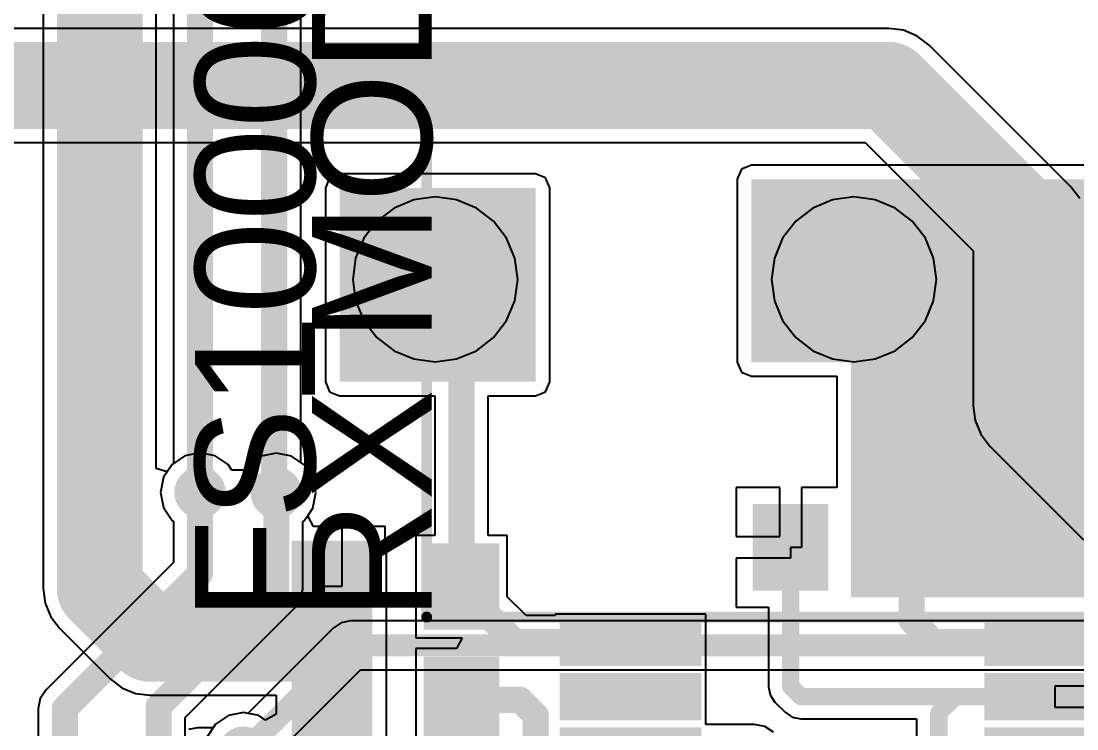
# Model space of a CAD drawing. Header units: millimetres. Extents: x 0 to 214, y 0 to 214.
# Drawn here: x 5.2799 to 5.7644, y 3.0557 to 3.3806 of the extents above; entities that cross this region are included whole.
import ezdxf

# ---------------------------------------------------------------- set-up
doc = ezdxf.new("R2010")
doc.units = ezdxf.units.MM
doc.header["$MEASUREMENT"] = 0
for name, color, linetype in [('BottomLayer', 5, 'Continuous'), ('BottomPaste', 16, 'Continuous'), ('BottomSolder', 6, 'Continuous'), ('MultiLayer', 9, 'Continuous'), ('PadHoleLayer', 156, 'Continuous'), ('TopLayer', 1, 'Continuous'), ('TopOverlay', 2, 'Continuous'), ('TopSolder', 216, 'Continuous'), ('ViaHoleLayer', 16, 'Continuous')]:
    doc.layers.add(name, color=color, linetype=linetype)
doc.styles.add('Arial', font='', dxfattribs={"height": 0.2})
doc.styles.get('Arial').set_extended_font_data('Arial')

# ---------------------------------------------------------------- blocks, each defined once
blk = doc.blocks.new('DW254W_11_04_85_17')
at = {"layer": 'BottomLayer'}
h = blk.add_hatch(color=5, dxfattribs=at)
edge = h.paths.add_edge_path()
edge.add_arc((0, 0), 0.03937, 0, 360)
h = blk.add_hatch(color=5, dxfattribs=at)
edge = h.paths.add_edge_path()
edge.add_arc((0.1, 0), 0.03937, 0, 360)
h = blk.add_hatch(color=5, dxfattribs=at)
edge = h.paths.add_edge_path()
edge.add_arc((0.2, 0), 0.03937, 0, 360)
h = blk.add_hatch(color=5, dxfattribs=at)
edge = h.paths.add_edge_path()
edge.add_arc((0.3, 0), 0.03937, 0, 360)
at = {"layer": 'BottomSolder'}
h = blk.add_hatch(color=6, dxfattribs=at)
edge = h.paths.add_edge_path()
edge.add_arc((0, 0), 0.04337, 0, 360)
h = blk.add_hatch(color=6, dxfattribs=at)
edge = h.paths.add_edge_path()
edge.add_arc((0.1, 0), 0.04337, 0, 360)
h = blk.add_hatch(color=6, dxfattribs=at)
edge = h.paths.add_edge_path()
edge.add_arc((0.2, 0), 0.04337, 0, 360)
h = blk.add_hatch(color=6, dxfattribs=at)
edge = h.paths.add_edge_path()
edge.add_arc((0.3, 0), 0.04337, 0, 360)
at = {"layer": 'MultiLayer'}
h = blk.add_hatch(color=9, dxfattribs=at)
edge = h.paths.add_edge_path()
edge.add_arc((0, 0), 0.03937, 0, 360)
h = blk.add_hatch(color=9, dxfattribs=at)
edge = h.paths.add_edge_path()
edge.add_arc((0.1, 0), 0.03937, 0, 360)
h = blk.add_hatch(color=9, dxfattribs=at)
edge = h.paths.add_edge_path()
edge.add_arc((0.2, 0), 0.03937, 0, 360)
h = blk.add_hatch(color=9, dxfattribs=at)
edge = h.paths.add_edge_path()
edge.add_arc((0.3, 0), 0.03937, 0, 360)
at = {"layer": 'PadHoleLayer'}
h = blk.add_hatch(color=156, dxfattribs=at)
edge = h.paths.add_edge_path()
edge.add_arc((0, 0), 0.02008, 0, 360)
h = blk.add_hatch(color=156, dxfattribs=at)
edge = h.paths.add_edge_path()
edge.add_arc((0.1, 0), 0.02008, 0, 360)
h = blk.add_hatch(color=156, dxfattribs=at)
edge = h.paths.add_edge_path()
edge.add_arc((0.2, 0), 0.02008, 0, 360)
h = blk.add_hatch(color=156, dxfattribs=at)
edge = h.paths.add_edge_path()
edge.add_arc((0.3, 0), 0.02008, 0, 360)
at = {"layer": 'TopLayer'}
h = blk.add_hatch(color=1, dxfattribs=at)
edge = h.paths.add_edge_path()
edge.add_arc((0, 0), 0.03937, 0, 360)
h = blk.add_hatch(color=1, dxfattribs=at)
edge = h.paths.add_edge_path()
edge.add_arc((0.1, 0), 0.03937, 0, 360)
h = blk.add_hatch(color=1, dxfattribs=at)
edge = h.paths.add_edge_path()
edge.add_arc((0.2, 0), 0.03937, 0, 360)
h = blk.add_hatch(color=1, dxfattribs=at)
edge = h.paths.add_edge_path()
edge.add_arc((0.3, 0), 0.03937, 0, 360)
at = {"layer": 'TopSolder'}
h = blk.add_hatch(color=216, dxfattribs=at)
edge = h.paths.add_edge_path()
edge.add_arc((0, 0), 0.04337, 0, 360)
h = blk.add_hatch(color=216, dxfattribs=at)
edge = h.paths.add_edge_path()
edge.add_arc((0.1, 0), 0.04337, 0, 360)
h = blk.add_hatch(color=216, dxfattribs=at)
edge = h.paths.add_edge_path()
edge.add_arc((0.2, 0), 0.04337, 0, 360)
h = blk.add_hatch(color=216, dxfattribs=at)
edge = h.paths.add_edge_path()
edge.add_arc((0.3, 0), 0.04337, 0, 360)
at = {"layer": 'TopOverlay'}
for points, const_width in [([(-0.03629, 0.039, 1), (-0.04971, 0.039, 1)], 0.005), ([(-0.05096, 0.039, 1), (-0.04846, 0.039, 1)], 0.0025), ([(-0.03754, 0.039, 1), (-0.03504, 0.039, 1)], 0.0025), ([(-0.05825, 0.013, 1), (-0.05575, 0.013, 1)], 0.0025), ([(-0.05825, 0.013, 1), (-0.05575, 0.013, 1)], 0.0025), ([(-0.04925, 0.013, 1), (-0.04675, 0.013, 1)], 0.0025), ([(0.33875, 0.011, 1), (0.34125, 0.011, 1)], 0.0025), ([(0.35275, 0.011, 1), (0.35525, 0.011, 1)], 0.0025), ([(0.35275, 0.011, 1), (0.35525, 0.011, 1)], 0.0025), ([(-0.05825, -0.383, 1), (-0.05575, -0.383, 1)], 0.0025), ([(-0.05825, -0.383, 1), (-0.05575, -0.383, 1)], 0.0025), ([(0.35275, -0.383, 1), (0.35525, -0.383, 1)], 0.0025), ([(0.35275, -0.383, 1), (0.35525, -0.383, 1)], 0.0025)]:
    blk.add_lwpolyline(points, format="xyb", close=True, dxfattribs=dict(at, const_width=const_width))
at = {"layer": 'TopOverlay', "const_width": 0.005}
for points in [[(-0.057, -0.383), (-0.057, 0.013)], [(-0.048, 0.013), (-0.057, 0.013)], [(0.354, 0.011), (0.34, 0.011)], [(0.354, -0.383), (0.354, 0.011)], [(0.354, -0.383), (-0.057, -0.383)]]:
    blk.add_lwpolyline(points, dxfattribs=at)
blk = doc.blocks.new('16_QSOP_B_97')
at = {"layer": 'BottomLayer'}
for points in [[(-0.0689, 0.08061), (-0.12598, 0.08061), (-0.12598, 0.09439), (-0.0689, 0.09439)], [(0.12598, 0.08061), (0.0689, 0.08061), (0.0689, 0.09439), (0.12598, 0.09439)], [(-0.0689, 0.05561), (-0.12598, 0.05561), (-0.12598, 0.06939), (-0.0689, 0.06939)], [(0.12598, 0.05561), (0.0689, 0.05561), (0.0689, 0.06939), (0.12598, 0.06939)], [(-0.0689, 0.03061), (-0.12598, 0.03061), (-0.12598, 0.04439), (-0.0689, 0.04439)], [(0.12598, 0.03061), (0.0689, 0.03061), (0.0689, 0.04439), (0.12598, 0.04439)], [(-0.0689, 0.00561), (-0.12598, 0.00561), (-0.12598, 0.01939), (-0.0689, 0.01939)], [(0.12598, 0.00561), (0.0689, 0.00561), (0.0689, 0.01939), (0.12598, 0.01939)], [(-0.0689, -0.01939), (-0.12598, -0.01939), (-0.12598, -0.00561), (-0.0689, -0.00561)], [(0.12598, -0.01939), (0.0689, -0.01939), (0.0689, -0.00561), (0.12598, -0.00561)], [(-0.0689, -0.04439), (-0.12598, -0.04439), (-0.12598, -0.03061), (-0.0689, -0.03061)], [(0.12598, -0.04439), (0.0689, -0.04439), (0.0689, -0.03061), (0.12598, -0.03061)], [(-0.0689, -0.06939), (-0.12598, -0.06939), (-0.12598, -0.05561), (-0.0689, -0.05561)], [(0.12598, -0.06939), (0.0689, -0.06939), (0.0689, -0.05561), (0.12598, -0.05561)], [(-0.0689, -0.09439), (-0.12598, -0.09439), (-0.12598, -0.08061), (-0.0689, -0.08061)], [(0.12598, -0.09439), (0.0689, -0.09439), (0.0689, -0.08061), (0.12598, -0.08061)]]:
    blk.add_hatch(color=5, dxfattribs=at).paths.add_polyline_path(points)
at = {"layer": 'BottomPaste'}
for points in [[(-0.0689, 0.08061), (-0.12598, 0.08061), (-0.12598, 0.09439), (-0.0689, 0.09439)], [(0.12598, 0.08061), (0.0689, 0.08061), (0.0689, 0.09439), (0.12598, 0.09439)], [(-0.0689, 0.05561), (-0.12598, 0.05561), (-0.12598, 0.06939), (-0.0689, 0.06939)], [(0.12598, 0.05561), (0.0689, 0.05561), (0.0689, 0.06939), (0.12598, 0.06939)], [(-0.0689, 0.03061), (-0.12598, 0.03061), (-0.12598, 0.04439), (-0.0689, 0.04439)], [(0.12598, 0.03061), (0.0689, 0.03061), (0.0689, 0.04439), (0.12598, 0.04439)], [(-0.0689, 0.00561), (-0.12598, 0.00561), (-0.12598, 0.01939), (-0.0689, 0.01939)], [(0.12598, 0.00561), (0.0689, 0.00561), (0.0689, 0.01939), (0.12598, 0.01939)], [(-0.0689, -0.01939), (-0.12598, -0.01939), (-0.12598, -0.00561), (-0.0689, -0.00561)], [(0.12598, -0.01939), (0.0689, -0.01939), (0.0689, -0.00561), (0.12598, -0.00561)], [(-0.0689, -0.04439), (-0.12598, -0.04439), (-0.12598, -0.03061), (-0.0689, -0.03061)], [(0.12598, -0.04439), (0.0689, -0.04439), (0.0689, -0.03061), (0.12598, -0.03061)], [(-0.0689, -0.06939), (-0.12598, -0.06939), (-0.12598, -0.05561), (-0.0689, -0.05561)], [(0.12598, -0.06939), (0.0689, -0.06939), (0.0689, -0.05561), (0.12598, -0.05561)], [(-0.0689, -0.09439), (-0.12598, -0.09439), (-0.12598, -0.08061), (-0.0689, -0.08061)], [(0.12598, -0.09439), (0.0689, -0.09439), (0.0689, -0.08061), (0.12598, -0.08061)]]:
    blk.add_hatch(color=16, dxfattribs=at).paths.add_polyline_path(points)
at = {"layer": 'BottomSolder'}
for points in [[(-0.0649, 0.07661), (-0.12998, 0.07661), (-0.12998, 0.09839), (-0.0649, 0.09839)], [(0.12998, 0.07661), (0.0649, 0.07661), (0.0649, 0.09839), (0.12998, 0.09839)], [(-0.0649, 0.05161), (-0.12998, 0.05161), (-0.12998, 0.07339), (-0.0649, 0.07339)], [(0.12998, 0.05161), (0.0649, 0.05161), (0.0649, 0.07339), (0.12998, 0.07339)], [(-0.0649, 0.02661), (-0.12998, 0.02661), (-0.12998, 0.04839), (-0.0649, 0.04839)], [(0.12998, 0.02661), (0.0649, 0.02661), (0.0649, 0.04839), (0.12998, 0.04839)], [(-0.0649, 0.00161), (-0.12998, 0.00161), (-0.12998, 0.02339), (-0.0649, 0.02339)], [(0.12998, 0.00161), (0.0649, 0.00161), (0.0649, 0.02339), (0.12998, 0.02339)], [(-0.0649, -0.02339), (-0.12998, -0.02339), (-0.12998, -0.00161), (-0.0649, -0.00161)], [(0.12998, -0.02339), (0.0649, -0.02339), (0.0649, -0.00161), (0.12998, -0.00161)], [(-0.0649, -0.04839), (-0.12998, -0.04839), (-0.12998, -0.02661), (-0.0649, -0.02661)], [(0.12998, -0.04839), (0.0649, -0.04839), (0.0649, -0.02661), (0.12998, -0.02661)], [(-0.0649, -0.07339), (-0.12998, -0.07339), (-0.12998, -0.05161), (-0.0649, -0.05161)], [(0.12998, -0.07339), (0.0649, -0.07339), (0.0649, -0.05161), (0.12998, -0.05161)], [(-0.0649, -0.09839), (-0.12998, -0.09839), (-0.12998, -0.07661), (-0.0649, -0.07661)], [(0.12998, -0.09839), (0.0649, -0.09839), (0.0649, -0.07661), (0.12998, -0.07661)]]:
    blk.add_hatch(color=6, dxfattribs=at).paths.add_polyline_path(points)
blk = doc.blocks.new('HC_49S_2P_B_102')
at = {"layer": 'BottomLayer'}
h = blk.add_hatch(color=5, dxfattribs=at)
edge = h.paths.add_edge_path()
edge.add_arc((-0.09606, 0), 0.0315, 0, 360)
h = blk.add_hatch(color=5, dxfattribs=at)
edge = h.paths.add_edge_path()
edge.add_arc((0.09606, 0), 0.0315, 0, 360)
at = {"layer": 'BottomSolder'}
h = blk.add_hatch(color=6, dxfattribs=at)
edge = h.paths.add_edge_path()
edge.add_arc((-0.09606, 0), 0.0355, 0, 360)
h = blk.add_hatch(color=6, dxfattribs=at)
edge = h.paths.add_edge_path()
edge.add_arc((0.09606, 0), 0.0355, 0, 360)
at = {"layer": 'MultiLayer'}
h = blk.add_hatch(color=9, dxfattribs=at)
edge = h.paths.add_edge_path()
edge.add_arc((-0.09606, 0), 0.0315, 0, 360)
h = blk.add_hatch(color=9, dxfattribs=at)
edge = h.paths.add_edge_path()
edge.add_arc((0.09606, 0), 0.0315, 0, 360)
at = {"layer": 'PadHoleLayer'}
h = blk.add_hatch(color=156, dxfattribs=at)
edge = h.paths.add_edge_path()
edge.add_arc((-0.09606, 0), 0.01772, 0, 360)
h = blk.add_hatch(color=156, dxfattribs=at)
edge = h.paths.add_edge_path()
edge.add_arc((0.09606, 0), 0.01772, 0, 360)
at = {"layer": 'TopLayer'}
h = blk.add_hatch(color=1, dxfattribs=at)
edge = h.paths.add_edge_path()
edge.add_arc((-0.09606, 0), 0.0315, 0, 360)
h = blk.add_hatch(color=1, dxfattribs=at)
edge = h.paths.add_edge_path()
edge.add_arc((0.09606, 0), 0.0315, 0, 360)
at = {"layer": 'TopSolder'}
h = blk.add_hatch(color=216, dxfattribs=at)
edge = h.paths.add_edge_path()
edge.add_arc((-0.09606, 0), 0.0355, 0, 360)
h = blk.add_hatch(color=216, dxfattribs=at)
edge = h.paths.add_edge_path()
edge.add_arc((0.09606, 0), 0.0355, 0, 360)
blk = doc.blocks.new('C___0603_B_108')
at = {"layer": 'BottomLayer'}
for points in [[(-0.045, -0.0175), (-0.045, 0.0175), (-0.015, 0.0175), (-0.015, -0.0175)], [(0.015, -0.0175), (0.015, 0.0175), (0.045, 0.0175), (0.045, -0.0175)]]:
    blk.add_hatch(color=5, dxfattribs=at).paths.add_polyline_path(points)
at = {"layer": 'BottomPaste'}
for points in [[(-0.045, -0.0175), (-0.045, 0.0175), (-0.015, 0.0175), (-0.015, -0.0175)], [(0.015, -0.0175), (0.015, 0.0175), (0.045, 0.0175), (0.045, -0.0175)]]:
    blk.add_hatch(color=16, dxfattribs=at).paths.add_polyline_path(points)
at = {"layer": 'BottomSolder'}
for points in [[(-0.04736, -0.01986), (-0.04736, 0.01986), (-0.01264, 0.01986), (-0.01264, -0.01986)], [(0.01264, -0.01986), (0.01264, 0.01986), (0.04736, 0.01986), (0.04736, -0.01986)]]:
    blk.add_hatch(color=6, dxfattribs=at).paths.add_polyline_path(points)
blk = doc.blocks.new('C___0603_B_109')
at = {"layer": 'BottomLayer'}
for points in [[(-0.045, -0.0175), (-0.045, 0.0175), (-0.015, 0.0175), (-0.015, -0.0175)], [(0.015, -0.0175), (0.015, 0.0175), (0.045, 0.0175), (0.045, -0.0175)]]:
    blk.add_hatch(color=5, dxfattribs=at).paths.add_polyline_path(points)
at = {"layer": 'BottomPaste'}
for points in [[(-0.045, -0.0175), (-0.045, 0.0175), (-0.015, 0.0175), (-0.015, -0.0175)], [(0.015, -0.0175), (0.015, 0.0175), (0.045, 0.0175), (0.045, -0.0175)]]:
    blk.add_hatch(color=16, dxfattribs=at).paths.add_polyline_path(points)
at = {"layer": 'BottomSolder'}
for points in [[(-0.04736, -0.01986), (-0.04736, 0.01986), (-0.01264, 0.01986), (-0.01264, -0.01986)], [(0.01264, -0.01986), (0.01264, 0.01986), (0.04736, 0.01986), (0.04736, -0.01986)]]:
    blk.add_hatch(color=6, dxfattribs=at).paths.add_polyline_path(points)
blk = doc.blocks.new('C__0603_B_110')
at = {"layer": 'BottomLayer'}
for points in [[(-0.045, -0.0175), (-0.045, 0.0175), (-0.015, 0.0175), (-0.015, -0.0175)], [(0.015, -0.0175), (0.015, 0.0175), (0.045, 0.0175), (0.045, -0.0175)]]:
    blk.add_hatch(color=5, dxfattribs=at).paths.add_polyline_path(points)
at = {"layer": 'BottomPaste'}
for points in [[(-0.045, -0.0175), (-0.045, 0.0175), (-0.015, 0.0175), (-0.015, -0.0175)], [(0.015, -0.0175), (0.015, 0.0175), (0.045, 0.0175), (0.045, -0.0175)]]:
    blk.add_hatch(color=16, dxfattribs=at).paths.add_polyline_path(points)
at = {"layer": 'BottomSolder'}
for points in [[(-0.04736, -0.01986), (-0.04736, 0.01986), (-0.01264, 0.01986), (-0.01264, -0.01986)], [(0.01264, -0.01986), (0.01264, 0.01986), (0.04736, 0.01986), (0.04736, -0.01986)]]:
    blk.add_hatch(color=6, dxfattribs=at).paths.add_polyline_path(points)

msp = doc.modelspace()

# ---------------------------------------------------------------- hatches: boundary and pattern name
at = {"layer": 'BottomLayer'}
for points in [[(5.426, 3.215), (5.516, 3.215), (5.516, 3.304), (5.426, 3.304)], [(5.615, 3.224), (5.778, 3.224), (5.778, 3.308), (5.615, 3.308)], [(5.66068, 3.116), (5.778, 3.116), (5.778, 3.308), (5.66068, 3.308)], [(5.404, 2.996), (5.441, 2.996), (5.441, 3.142), (5.404, 3.142)]]:
    msp.add_hatch(color=5, dxfattribs=at).paths.add_polyline_path(points)
h = msp.add_hatch(color=5, dxfattribs=at)
edge = h.paths.add_edge_path()
edge.add_arc((5.362, 3.1642), 0.01181, 0, 360)
h = msp.add_hatch(color=5, dxfattribs=at)
edge = h.paths.add_edge_path()
edge.add_arc((5.397, 3.164), 0.01181, 0, 360)
h = msp.add_hatch(color=5, dxfattribs=at)
edge = h.paths.add_edge_path()
edge.add_arc((5.382, 3.045), 0.01181, 0, 360)
at = {"layer": 'BottomSolder'}
h = msp.add_hatch(color=6, dxfattribs=at)
edge = h.paths.add_edge_path()
edge.add_arc((5.362, 3.1642), 0.00591, 0, 360)
h = msp.add_hatch(color=6, dxfattribs=at)
edge = h.paths.add_edge_path()
edge.add_arc((5.397, 3.164), 0.00591, 0, 360)
at = {"layer": 'TopLayer'}
h = msp.add_hatch(color=1, dxfattribs=at)
edge = h.paths.add_edge_path()
edge.add_arc((5.362, 3.1642), 0.01181, 0, 360)
h = msp.add_hatch(color=1, dxfattribs=at)
edge = h.paths.add_edge_path()
edge.add_arc((5.397, 3.164), 0.01181, 0, 360)
h = msp.add_hatch(color=1, dxfattribs=at)
edge = h.paths.add_edge_path()
edge.add_arc((5.382, 3.045), 0.01181, 0, 360)
at = {"layer": 'TopSolder'}
h = msp.add_hatch(color=216, dxfattribs=at)
edge = h.paths.add_edge_path()
edge.add_arc((5.362, 3.1642), 0.00591, 0, 360)
h = msp.add_hatch(color=216, dxfattribs=at)
edge = h.paths.add_edge_path()
edge.add_arc((5.397, 3.164), 0.00591, 0, 360)
at = {"layer": 'ViaHoleLayer'}
h = msp.add_hatch(color=16, dxfattribs=at)
edge = h.paths.add_edge_path()
edge.add_arc((5.362, 3.1642), 0.00591, 0, 360)
h = msp.add_hatch(color=16, dxfattribs=at)
edge = h.paths.add_edge_path()
edge.add_arc((5.397, 3.164), 0.00591, 0, 360)

# ---------------------------------------------------------------- linework, layer by layer
at = {"layer": 'BottomLayer'}
for p, q in [((5.29009, 3.617), (5.29009, 3.12006)), ((5.34191, 3.17519), (5.34191, 3.617)), ((5.34976, 3.421), (5.34976, 3.17745)), ((5.40824, 3.17791), (5.40824, 3.40393)), ((5.615, 3.31449), (5.61041, 3.31259)), ((5.778, 3.31449), (5.615, 3.31449)), ((5.426, 3.31049), (5.42141, 3.30859)), ((5.516, 3.31049), (5.426, 3.31049)), ((5.52059, 3.30859), (5.516, 3.31049)), ((5.61041, 3.31259), (5.60851, 3.308)), ((5.42141, 3.30859), (5.41951, 3.304)), ((5.41951, 3.304), (5.41951, 3.215)), ((5.52249, 3.304), (5.52059, 3.30859)), ((5.52249, 3.215), (5.52249, 3.304)), ((5.60851, 3.308), (5.60851, 3.224)), ((5.60851, 3.224), (5.61041, 3.21941)), ((5.61041, 3.21941), (5.615, 3.21751)), ((5.615, 3.21751), (5.65418, 3.21751)), ((5.65418, 3.21751), (5.65418, 3.1665)), ((5.41951, 3.215), (5.42141, 3.21041)), ((5.52059, 3.21041), (5.52249, 3.215)), ((5.42141, 3.21041), (5.426, 3.20851)), ((5.426, 3.20851), (5.46976, 3.20851)), ((5.46976, 3.20851), (5.46976, 3.1445)), ((5.49424, 3.1445), (5.49424, 3.20851)), ((5.49424, 3.20851), (5.516, 3.20851)), ((5.516, 3.20851), (5.52059, 3.21041)), ((5.34691, 3.17367), (5.34191, 3.17519)), ((5.34916, 3.17705), (5.34691, 3.17367)), ((5.34976, 3.17745), (5.34916, 3.17705)), ((5.40984, 3.17684), (5.40824, 3.17791)), ((5.41378, 3.17095), (5.40984, 3.17684)), ((5.41516, 3.164), (5.41378, 3.17095)), ((5.41378, 3.15705), (5.41516, 3.164)), ((5.628, 3.1665), (5.608, 3.1665)), ((5.608, 3.1665), (5.608, 3.144)), ((5.628, 3.144), (5.628, 3.1665)), ((5.65418, 3.1665), (5.638, 3.1665)), ((5.638, 3.1665), (5.638, 3.139)), ((5.41141, 3.1535), (5.41378, 3.15705)), ((5.41408, 3.1485), (5.41141, 3.1535)), ((5.417, 3.1485), (5.41408, 3.1485)), ((5.417, 3.121), (5.417, 3.1485)), ((5.447, 3.1485), (5.427, 3.1485)), ((5.427, 3.1485), (5.427, 3.121)), ((5.447, 3.14319), (5.447, 3.1485)), ((5.46976, 3.1445), (5.461, 3.1445)), ((5.461, 3.1445), (5.461, 3.0975)), ((5.503, 3.1445), (5.49424, 3.1445)), ((5.503, 3.11633), (5.503, 3.1445)), ((5.44749, 3.142), (5.447, 3.14319)), ((5.44749, 2.996), (5.44749, 3.142)), ((5.608, 3.144), (5.628, 3.144)), ((5.638, 3.139), (5.633, 3.139)), ((5.633, 3.139), (5.633, 3.134)), ((5.633, 3.134), (5.608, 3.134)), ((5.608, 3.134), (5.608, 3.1115)), ((5.29009, 3.12006), (5.29098, 3.11336)), ((5.427, 3.121), (5.417, 3.121)), ((5.51159, 3.10774), (5.503, 3.11633)), ((5.29098, 3.11336), (5.29356, 3.10711)), ((5.608, 3.1115), (5.6228, 3.1115)), ((5.6228, 3.1115), (5.6228, 3.07519)), ((5.29356, 3.10711), (5.29768, 3.10174)), ((5.52502, 3.10774), (5.51159, 3.10774)), ((5.5941, 3.10839), (5.52502, 3.10839)), ((5.52502, 3.10839), (5.52502, 3.10774)), ((5.5941, 3.08261), (5.5941, 3.10839)), ((5.29768, 3.10174), (5.32074, 3.07868)), ((5.461, 3.0975), (5.48235, 3.0975)), ((5.48235, 3.0975), (5.47967, 3.0925)), ((5.48235, 3.0975), (5.48235, 3.0975)), ((5.47967, 3.0925), (5.461, 3.0925)), ((5.461, 3.0925), (5.461, 3.0455)), ((5.5941, 3.05774), (5.5941, 3.08261)), ((5.32074, 3.07868), (5.32611, 3.07456)), ((5.32611, 3.07456), (5.33236, 3.07198)), ((5.33236, 3.07198), (5.33906, 3.07109)), ((5.6228, 3.07519), (5.62358, 3.07128)), ((5.75444, 3.0655), (5.75444, 3.0755)), ((5.75444, 3.0755), (5.79298, 3.0755)), ((5.33906, 3.07109), (5.397, 3.07109)), ((5.397, 3.07109), (5.397, 3.06241)), ((5.62358, 3.07128), (5.62579, 3.06798)), ((5.62579, 3.06798), (5.63048, 3.06329)), ((5.37505, 3.06178), (5.36916, 3.05784)), ((5.382, 3.06316), (5.37505, 3.06178)), ((5.38895, 3.06178), (5.382, 3.06316)), ((5.392, 3.05974), (5.38895, 3.06178)), ((5.397, 3.06241), (5.392, 3.05974)), ((5.63048, 3.06329), (5.63378, 3.06108)), ((5.79298, 3.0655), (5.75444, 3.0655)), ((5.36916, 3.05784), (5.36807, 3.05622)), ((5.6165, 3.05774), (5.5941, 3.05774)), ((5.62118, 3.0568), (5.6165, 3.05774)), ((5.63378, 3.06108), (5.63769, 3.0603)), ((5.63769, 3.0603), (5.6908, 3.0603)), ((5.6908, 3.0603), (5.6908, 3.03908)), ((5.361, 3.05622), (5.35671, 3.05536)), ((5.36807, 3.05622), (5.361, 3.05622)), ((5.62515, 3.05415), (5.62118, 3.0568))]:
    msp.add_line(p, q, dxfattribs=at)
for points, const_width in [([(5.316, 3.12006), (5.316, 3.617)], 0.03937), ([(5.362, 3.1642), (5.362, 3.421)], 0.012), ([(5.396, 3.164), (5.396, 3.409)], 0.012), ([(5.46994, 3.262), (5.47725, 3.25469)], 0.012), ([(5.47725, 3.25469), (5.482, 3.24994)], 0.012), ([(5.47969, 3.24763), (5.482, 3.24994)], 0.012), ([(5.47969, 3.23844), (5.47969, 3.24763)], 0.012), ([(5.47969, 3.23844), (5.482, 3.23614)], 0.012), ([(5.482, 3.121), (5.482, 3.23614)], 0.012), ([(5.69134, 3.1423), (5.69134, 3.19766)], 0.025), ([(5.68854, 3.1395), (5.69134, 3.1423)], 0.025), ([(5.68854, 3.137), (5.68854, 3.1395)], 0.025), ([(5.316, 3.12006), (5.33906, 3.097)], 0.03937), ([(5.633, 3.07519), (5.633, 3.139)], 0.008), ([(5.68854, 3.10554), (5.68854, 3.137)], 0.012), ([(5.47725, 3.12825), (5.48775, 3.12825)], 0.012), ([(5.48775, 3.121), (5.48775, 3.12825)], 0.012), ([(5.48775, 3.11375), (5.48775, 3.121)], 0.012), ([(5.33906, 3.097), (5.417, 3.097)], 0.03937), ([(5.48775, 3.11375), (5.492, 3.1095)], 0.012), ([(5.492, 3.1095), (5.49252, 3.1095)], 0.012), ([(5.49252, 3.1095), (5.50652, 3.0955)], 0.012), ([(5.68854, 3.10554), (5.69857, 3.0955)], 0.012), ([(5.50652, 3.0955), (5.55956, 3.0955)], 0.012), ([(5.69857, 3.0955), (5.75444, 3.0955)], 0.012), ([(5.633, 3.07519), (5.63769, 3.0705)], 0.008), ([(5.482, 3.069), (5.50897, 3.069)], 0.012), ([(5.50897, 3.069), (5.516, 3.06197)], 0.012), ([(5.63769, 3.0705), (5.7085, 3.0705)], 0.008), ([(5.701, 3.063), (5.7085, 3.0705)], 0.008), ([(5.7085, 3.0705), (5.75444, 3.0705)], 0.008), ([(5.516, 3.029), (5.516, 3.06197)], 0.012), ([(5.701, 3.023), (5.701, 3.063)], 0.008)]:
    msp.add_lwpolyline(points, dxfattribs=dict(at, const_width=const_width))
for points, const_width in [([(5.46694, 3.262, 1), (5.47294, 3.262, 1)], 0.006), ([(5.47425, 3.25469, 1), (5.48025, 3.25469, 1)], 0.006), ([(5.47425, 3.25469, 1), (5.48025, 3.25469, 1)], 0.006), ([(5.479, 3.24994, 1), (5.485, 3.24994, 1)], 0.006), ([(5.479, 3.24994, 1), (5.485, 3.24994, 1)], 0.006), ([(5.47669, 3.24763, 1), (5.48269, 3.24763, 1)], 0.006), ([(5.47669, 3.24763, 1), (5.48269, 3.24763, 1)], 0.006), ([(5.47669, 3.23844, 1), (5.48269, 3.23844, 1)], 0.006), ([(5.47669, 3.23844, 1), (5.48269, 3.23844, 1)], 0.006), ([(5.479, 3.23614, 1), (5.485, 3.23614, 1)], 0.006), ([(5.479, 3.23614, 1), (5.485, 3.23614, 1)], 0.006), ([(5.68509, 3.19766, 1), (5.69759, 3.19766, 1)], 0.0125), ([(5.359, 3.1642, 1), (5.365, 3.1642, 1)], 0.006), ([(5.393, 3.164, 1), (5.399, 3.164, 1)], 0.006), ([(5.68509, 3.1423, 1), (5.69759, 3.1423, 1)], 0.0125), ([(5.68509, 3.1423, 1), (5.69759, 3.1423, 1)], 0.0125), ([(5.68229, 3.1395, 1), (5.69479, 3.1395, 1)], 0.0125), ([(5.68229, 3.1395, 1), (5.69479, 3.1395, 1)], 0.0125), ([(5.68229, 3.137, 1), (5.69479, 3.137, 1)], 0.0125), ([(5.30616, 3.12006, 1), (5.32584, 3.12006, 1)], 0.01969), ([(5.30616, 3.12006, 1), (5.32584, 3.12006, 1)], 0.01969), ([(5.631, 3.139, 1), (5.635, 3.139, 1)], 0.004), ([(5.68554, 3.137, 1), (5.69154, 3.137, 1)], 0.006), ([(5.47425, 3.12825, 1), (5.48025, 3.12825, 1)], 0.006), ([(5.48475, 3.12825, 1), (5.49075, 3.12825, 1)], 0.006), ([(5.48475, 3.12825, 1), (5.49075, 3.12825, 1)], 0.006), ([(5.479, 3.121, 1), (5.485, 3.121, 1)], 0.006), ([(5.48475, 3.121, 1), (5.49075, 3.121, 1)], 0.006), ([(5.48475, 3.121, 1), (5.49075, 3.121, 1)], 0.006), ([(5.32922, 3.097, 1), (5.34891, 3.097, 1)], 0.01969), ([(5.32922, 3.097, 1), (5.34891, 3.097, 1)], 0.01969), ([(5.40716, 3.097, 1), (5.42684, 3.097, 1)], 0.01969), ([(5.48475, 3.11375, 1), (5.49075, 3.11375, 1)], 0.006), ([(5.48475, 3.11375, 1), (5.49075, 3.11375, 1)], 0.006), ([(5.489, 3.1095, 1), (5.495, 3.1095, 1)], 0.006), ([(5.489, 3.1095, 1), (5.495, 3.1095, 1)], 0.006), ([(5.48952, 3.1095, 1), (5.49552, 3.1095, 1)], 0.006), ([(5.48952, 3.1095, 1), (5.49552, 3.1095, 1)], 0.006), ([(5.68554, 3.10554, 1), (5.69154, 3.10554, 1)], 0.006), ([(5.68554, 3.10554, 1), (5.69154, 3.10554, 1)], 0.006), ([(5.50352, 3.0955, 1), (5.50952, 3.0955, 1)], 0.006), ([(5.50352, 3.0955, 1), (5.50952, 3.0955, 1)], 0.006), ([(5.55656, 3.0955, 1), (5.56256, 3.0955, 1)], 0.006), ([(5.69557, 3.0955, 1), (5.70157, 3.0955, 1)], 0.006), ([(5.69557, 3.0955, 1), (5.70157, 3.0955, 1)], 0.006), ([(5.75144, 3.0955, 1), (5.75744, 3.0955, 1)], 0.006), ([(5.631, 3.07519, 1), (5.635, 3.07519, 1)], 0.004), ([(5.631, 3.07519, 1), (5.635, 3.07519, 1)], 0.004), ([(5.479, 3.069, 1), (5.485, 3.069, 1)], 0.006), ([(5.50597, 3.069, 1), (5.51197, 3.069, 1)], 0.006), ([(5.50597, 3.069, 1), (5.51197, 3.069, 1)], 0.006), ([(5.63569, 3.0705, 1), (5.63969, 3.0705, 1)], 0.004), ([(5.63569, 3.0705, 1), (5.63969, 3.0705, 1)], 0.004), ([(5.7065, 3.0705, 1), (5.7105, 3.0705, 1)], 0.004), ([(5.7065, 3.0705, 1), (5.7105, 3.0705, 1)], 0.004), ([(5.7065, 3.0705, 1), (5.7105, 3.0705, 1)], 0.004), ([(5.75244, 3.0705, 1), (5.75644, 3.0705, 1)], 0.004), ([(5.513, 3.06197, 1), (5.519, 3.06197, 1)], 0.006), ([(5.513, 3.06197, 1), (5.519, 3.06197, 1)], 0.006), ([(5.699, 3.063, 1), (5.703, 3.063, 1)], 0.004), ([(5.699, 3.063, 1), (5.703, 3.063, 1)], 0.004)]:
    msp.add_lwpolyline(points, format="xyb", close=True, dxfattribs=dict(at, const_width=const_width))
at = {"layer": 'TopLayer'}
for p, q in [((5.678, 3.37722), (5.25, 3.37722)), ((5.68479, 3.37633), (5.678, 3.37722)), ((5.678, 3.37722), (5.678, 3.37722)), ((5.69111, 3.37371), (5.68479, 3.37633)), ((5.69654, 3.36954), (5.69111, 3.37371)), ((5.76154, 3.30454), (5.69654, 3.36954)), ((5.25, 3.32478), (5.66714, 3.32478)), ((5.66714, 3.32478), (5.71678, 3.27514)), ((5.76571, 3.29911), (5.76154, 3.30454)), ((5.76154, 3.30454), (5.76154, 3.30454)), ((5.46994, 3.29982), (5.46015, 3.29853)), ((5.47973, 3.29853), (5.46994, 3.29982)), ((5.66206, 3.29982), (5.65227, 3.29853)), ((5.67185, 3.29853), (5.66206, 3.29982)), ((5.45103, 3.29475), (5.44319, 3.28874)), ((5.46015, 3.29853), (5.45103, 3.29475)), ((5.48885, 3.29475), (5.47973, 3.29853)), ((5.49668, 3.28874), (5.48885, 3.29475)), ((5.64315, 3.29475), (5.63532, 3.28874)), ((5.65227, 3.29853), (5.64315, 3.29475)), ((5.68097, 3.29475), (5.67185, 3.29853)), ((5.68881, 3.28874), (5.68097, 3.29475)), ((5.44319, 3.28874), (5.43718, 3.28091)), ((5.50269, 3.28091), (5.49668, 3.28874)), ((5.63532, 3.28874), (5.62931, 3.28091)), ((5.69482, 3.28091), (5.68881, 3.28874)), ((5.43718, 3.28091), (5.43341, 3.27179)), ((5.50647, 3.27179), (5.50269, 3.28091)), ((5.62931, 3.28091), (5.62553, 3.27179)), ((5.69859, 3.27179), (5.69482, 3.28091)), ((5.71678, 3.27514), (5.71678, 3.204)), ((5.43341, 3.27179), (5.43212, 3.262)), ((5.50776, 3.262), (5.50647, 3.27179)), ((5.62553, 3.27179), (5.62424, 3.262)), ((5.69988, 3.262), (5.69859, 3.27179)), ((5.43212, 3.262), (5.43341, 3.25221)), ((5.50647, 3.25221), (5.50776, 3.262)), ((5.62424, 3.262), (5.62553, 3.25221)), ((5.69859, 3.25221), (5.69988, 3.262)), ((5.43341, 3.25221), (5.43718, 3.24309)), ((5.50269, 3.24309), (5.50647, 3.25221)), ((5.62553, 3.25221), (5.62931, 3.24309)), ((5.69482, 3.24309), (5.69859, 3.25221)), ((5.43718, 3.24309), (5.44319, 3.23526)), ((5.49668, 3.23526), (5.50269, 3.24309)), ((5.62931, 3.24309), (5.63532, 3.23526)), ((5.68881, 3.23526), (5.69482, 3.24309)), ((5.44319, 3.23526), (5.45103, 3.22925)), ((5.48885, 3.22925), (5.49668, 3.23526)), ((5.63532, 3.23526), (5.64315, 3.22925)), ((5.68097, 3.22925), (5.68881, 3.23526)), ((5.45103, 3.22925), (5.46015, 3.22547)), ((5.47973, 3.22547), (5.48885, 3.22925)), ((5.64315, 3.22925), (5.65227, 3.22547)), ((5.67185, 3.22547), (5.68097, 3.22925)), ((5.46015, 3.22547), (5.46994, 3.22418)), ((5.46994, 3.22418), (5.47973, 3.22547)), ((5.65227, 3.22547), (5.66206, 3.22418)), ((5.66206, 3.22418), (5.67185, 3.22547)), ((5.71678, 3.204), (5.71678, 3.204)), ((5.71678, 3.204), (5.71767, 3.19721)), ((5.71767, 3.19721), (5.72029, 3.19089)), ((5.72029, 3.19089), (5.72446, 3.18546)), ((5.72446, 3.18546), (5.76746, 3.14246)), ((5.35505, 3.18098), (5.34916, 3.17705)), ((5.362, 3.18236), (5.35505, 3.18098)), ((5.36895, 3.18098), (5.362, 3.18236)), ((5.37484, 3.17705), (5.36895, 3.18098)), ((5.39005, 3.18078), (5.38416, 3.17684)), ((5.397, 3.18216), (5.39005, 3.18078)), ((5.40395, 3.18078), (5.397, 3.18216)), ((5.40984, 3.17684), (5.40395, 3.18078)), ((5.34916, 3.17705), (5.34522, 3.17115)), ((5.37656, 3.17447), (5.37484, 3.17705)), ((5.38258, 3.17447), (5.37656, 3.17447)), ((5.38416, 3.17684), (5.38258, 3.17447)), ((5.41378, 3.17095), (5.40984, 3.17684)), ((5.34522, 3.17115), (5.34384, 3.1642)), ((5.41516, 3.164), (5.41378, 3.17095)), ((5.34384, 3.1642), (5.34522, 3.15726)), ((5.41378, 3.15705), (5.41516, 3.164)), ((5.34522, 3.15726), (5.34916, 3.15136)), ((5.40984, 3.15116), (5.41378, 3.15705)), ((5.34916, 3.15136), (5.34976, 3.15096)), ((5.34976, 3.15096), (5.34976, 3.13207)), ((5.40924, 3.15075), (5.40984, 3.15116)), ((5.40924, 3.12), (5.40924, 3.15075)), ((5.34976, 3.13207), (5.29135, 3.07365)), ((5.4083, 3.11532), (5.40924, 3.12)), ((5.40565, 3.11135), (5.4083, 3.11532)), ((5.35524, 3.06093), (5.40565, 3.11135)), ((5.42307, 3.10193), (5.38392, 3.06278)), ((5.42671, 3.10436), (5.42307, 3.10193)), ((5.42307, 3.10193), (5.42307, 3.10193)), ((5.431, 3.10522), (5.42671, 3.10436)), ((6.07607, 3.10522), (5.431, 3.10522)), ((5.431, 3.10522), (5.431, 3.10522)), ((5.39978, 3.04692), (5.43565, 3.08278)), ((5.43565, 3.08278), (6.07607, 3.08278)), ((5.29135, 3.07365), (5.2887, 3.06968)), ((5.2887, 3.06968), (5.28776, 3.065)), ((5.28776, 3.065), (5.28776, 2.95725)), ((5.37505, 3.06178), (5.36916, 3.05784)), ((5.382, 3.06316), (5.37505, 3.06178)), ((5.38392, 3.06278), (5.382, 3.06316)), ((5.35524, 2.95475), (5.35524, 3.06093)), ((5.36916, 3.05784), (5.36522, 3.05195))]:
    msp.add_line(p, q, dxfattribs=at)
for points, const_width in [([(5.25, 3.351), (5.678, 3.351)], 0.04), ([(5.678, 3.351), (5.743, 3.286)], 0.04), ([(5.743, 3.204), (5.743, 3.286)], 0.04), ([(5.743, 3.204), (5.786, 3.161)], 0.04), ([(5.362, 3.127), (5.362, 3.1642)], 0.012), ([(5.397, 3.12), (5.397, 3.164)], 0.012), ([(5.3, 3.065), (5.362, 3.127)], 0.012), ([(5.343, 3.066), (5.397, 3.12)], 0.012), ([(5.382, 3.045), (5.431, 3.094)], 0.01), ([(5.431, 3.094), (6.09, 3.094)], 0.01), ([(5.343, 2.946), (5.343, 3.066)], 0.012), ([(5.3, 2.944), (5.3, 3.065)], 0.012)]:
    msp.add_lwpolyline(points, dxfattribs=dict(at, const_width=const_width))
for points, const_width in [([(5.668, 3.351, 1), (5.688, 3.351, 1)], 0.02), ([(5.668, 3.351, 1), (5.688, 3.351, 1)], 0.02), ([(5.733, 3.286, 1), (5.753, 3.286, 1)], 0.02), ([(5.733, 3.286, 1), (5.753, 3.286, 1)], 0.02), ([(5.733, 3.204, 1), (5.753, 3.204, 1)], 0.02), ([(5.733, 3.204, 1), (5.753, 3.204, 1)], 0.02), ([(5.359, 3.1642, 1), (5.365, 3.1642, 1)], 0.006), ([(5.394, 3.164, 1), (5.4, 3.164, 1)], 0.006), ([(5.359, 3.127, 1), (5.365, 3.127, 1)], 0.006), ([(5.359, 3.127, 1), (5.365, 3.127, 1)], 0.006), ([(5.394, 3.12, 1), (5.4, 3.12, 1)], 0.006), ([(5.394, 3.12, 1), (5.4, 3.12, 1)], 0.006), ([(5.4285, 3.094, 1), (5.4335, 3.094, 1)], 0.005), ([(5.4285, 3.094, 1), (5.4335, 3.094, 1)], 0.005), ([(5.34, 3.066, 1), (5.346, 3.066, 1)], 0.006), ([(5.34, 3.066, 1), (5.346, 3.066, 1)], 0.006), ([(5.297, 3.065, 1), (5.303, 3.065, 1)], 0.006), ([(5.297, 3.065, 1), (5.303, 3.065, 1)], 0.006)]:
    msp.add_lwpolyline(points, format="xyb", close=True, dxfattribs=dict(at, const_width=const_width))

# ---------------------------------------------------------------- block references
for name, p, rotation in [('DW254W_11_04_85_17', (5.849, 3.461), 270), ('HC_49S_2P_B_102', (5.566, 3.262), 180), ('16_QSOP_B_97', (5.657, 3.008), 180), ('C__0603_B_110', (5.452, 3.069), 180)]:
    msp.add_blockref(name, p, dxfattribs=dict(rotation=rotation))
for name, p in [('C___0603_B_109', (5.663, 3.139)), ('C___0603_B_108', (5.452, 3.121))]:
    msp.add_blockref(name, p)

# ---------------------------------------------------------------- texts
at = {"layer": 'TopOverlay', "style": 'Arial'}
for s, p in [('RX MODULE', (5.46836, 3.105)), ('FS10000A', (5.41476, 3.105))]:
    msp.add_text(s, height=0.055, rotation=90, dxfattribs=at).set_placement(p)

doc.saveas('drawing.dxf')
